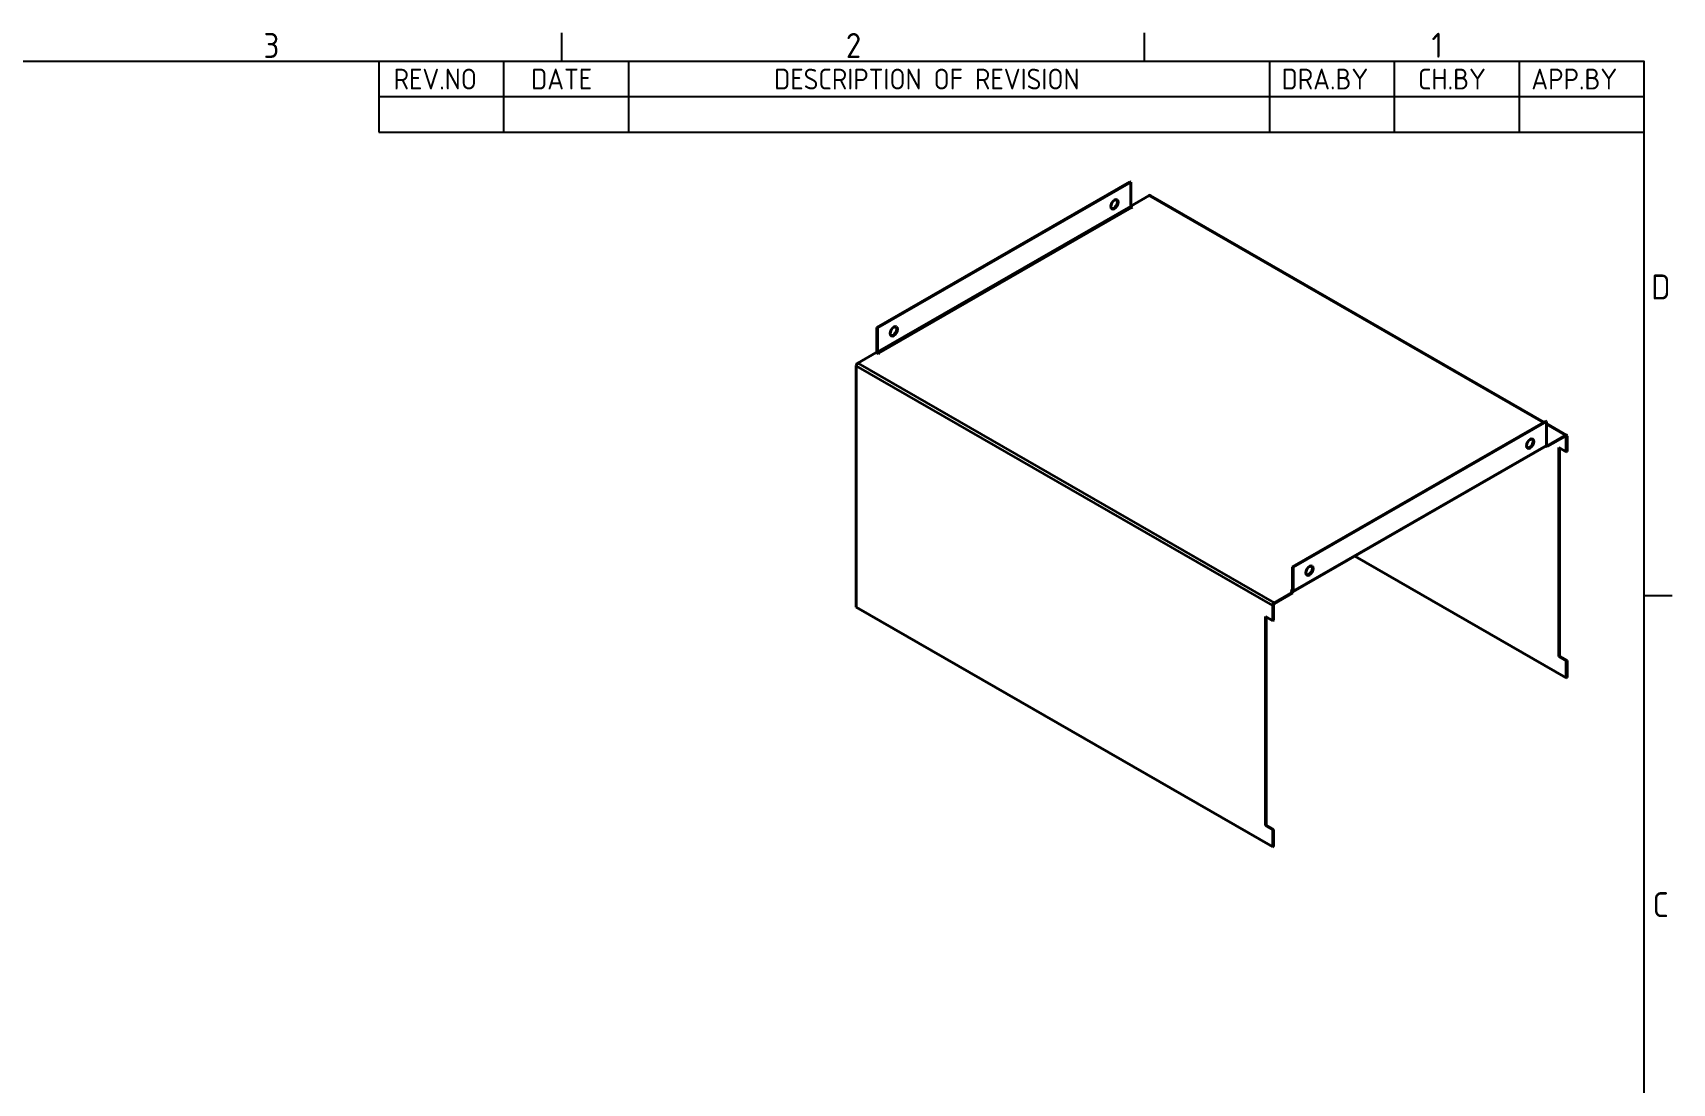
# Model space of a CAD drawing. Header units: millimetres. Extents: x 0 to 840, y 0 to 594.
# Drawn here: x 432.9 to 826.8, y 328.3 to 580.8 of the extents above; entities that cross this region are included whole.
import ezdxf

# ---------------------------------------------------------------- set-up
doc = ezdxf.new("R2010")
doc.units = ezdxf.units.MM
doc.header["$LTSCALE"] = 2
doc.layers.get('0').update_dxf_attribs({"color": 3, "lineweight": 25})
for name, color, linetype, lineweight in [('가시적인 것(ISO)', 3, 'Continuous', 40), ('가시적인 좁은 것(ISO)', 3, 'Continuous', 35), ('경계(ISO)', 7, 'Continuous', 25), ('기호(ISO)', 5, 'Continuous', 25)]:
    doc.layers.add(name, color=color, linetype=linetype, lineweight=lineweight)
doc.styles.add('ISO Proportiona M2B', font='isocp.shx')
doc.styles.add('문자 텍스트_M2B', font='isocp.shx')

# ---------------------------------------------------------------- blocks, each defined once
blk = doc.blocks.new('경계 Default Border')
at = {"layer": '경계(ISO)'}
for p, q in [((280, 287.0000076293945), (280, 290.4000091552734)), ((350, 287.0000076293945), (350, 290.4000091552734)), ((410, 222.7499961853027), (413.4000015258789, 222.7499961853027))]:
    blk.add_line(p, q, dxfattribs=at)
at = {"layer": '경계(ISO)', "flags": 128}
blk.add_lwpolyline([(10, 10), (10, 287.0000076293945), (410, 287.0000076293945), (410, 10), (10, 10)], dxfattribs=at)
at = {"layer": '경계(ISO)', "color": 2, "char_height": 3.00000011920929, "attachment_point": 7, "style": '문자 텍스트_M2B'}
for s, insert in [('3', (244.1685395229535, 287.3713945155963)), ('2', (314.127739416884, 287.3713945155963)), ('1', (384.4860661041481, 287.4)), ('D', (410.878270202895, 258.3463944559917)), ('C', (411.0445395201643, 184.0963944559917))]:
    blk.add_mtext(s, dxfattribs=dict(at, insert=insert))

msp = doc.modelspace()

# ---------------------------------------------------------------- linework, layer by layer
at = {"layer": '가시적인 것(ISO)'}
for p, q in [((635.7073626886599, 509.9336642655138), (696.518545870694, 544.9524956516806)), ((635.8841393839566, 509.8318653370657), (696.6953225659906, 544.8506967232325)), ((696.6953225659906, 544.8506967232325), (696.518545870694, 544.9524956516806)), ((696.6953225659906, 544.8506967232325), (696.695322565992, 539.1278668493356)), ((696.695322565992, 539.1270779250212), (701.1147399484073, 541.6720511362253)), ((795.9932300694129, 487.2033673529972), (701.3642560541995, 541.6965692918767)), ((696.695322565992, 539.1270779250212), (697.1372643042337, 538.872580603901)), ((696.960487608937, 538.7707816754529), (696.8720992612887, 538.8216811396769)), ((697.1372643042337, 538.872580603901), (696.960487608937, 538.7707816754529)), ((635.8841393839566, 509.8318653370657), (635.7073626886599, 509.9336642655138)), ((635.7073626886613, 504.2108343916169), (635.7073626886599, 509.9336642655138)), ((635.8841393839566, 509.8318653370657), (635.884139383958, 504.1090354631689)), ((630.7576152203724, 442.7014581876256), (630.7576152203563, 500.7473040514367)), ((631.1111686109494, 501.3596754707542), (635.5305859933649, 503.9046486819581)), ((635.9725277316065, 503.650151360838), (635.5305859933649, 503.9046486819581)), ((636.1493044269031, 503.7519502892861), (635.9725277316065, 503.650151360838)), ((636.0609160792548, 503.8028497535101), (636.1493044269031, 503.7519502892861)), ((735.5861955312744, 452.4172696923553), (796.3973787133085, 487.436101078522)), ((735.762972226571, 452.3154707639072), (796.5741554086051, 487.334302150074)), ((796.3973787133085, 487.436101078522), (796.5741554086051, 487.334302150074)), ((796.5741554086051, 487.334302150074), (796.5741554086067, 481.611472276177)), ((801.4198655921109, 484.07837579027), (796.5741554086053, 486.8688346990245)), ((796.4701181238057, 481.3817784150006), (735.6589349417716, 446.3629470288339)), ((796.7509321039034, 481.304497642204), (796.5263932655113, 481.4338009596178)), ((796.574154750145, 481.6106837310455), (796.7509321039034, 481.5088844234145)), ((801.1703494863186, 484.0538576346186), (796.7509321039034, 481.5088844234145)), ((801.1703494863186, 483.849470853408), (796.7509321039034, 481.304497642204)), ((796.7509321039034, 481.5088844234145), (796.7509321039034, 481.304497642204)), ((799.5793592286497, 481.0859102233372), (801.3471261816163, 480.0679209388565)), ((799.5793592286616, 430.8067620455278), (799.5793592286497, 481.0859102233372)), ((799.7561359239462, 480.9841112948891), (799.7561359239581, 430.908560973976)), ((801.3471261816163, 480.0679209388565), (801.3471261816153, 483.7468830006455)), ((801.5239028769128, 480.1697198673046), (801.523902876912, 483.8486819290937)), ((801.3471261816163, 480.0679209388565), (801.5239028769128, 480.1697198673046)), ((750.5630374551401, 454.9456488538493), (801.347126181629, 425.7010371368331)), ((735.5861955312744, 452.4172696923553), (735.586195531276, 446.6944398184583)), ((735.5861955312744, 452.4172696923553), (735.762972226571, 452.3154707639072)), ((735.7629722265726, 446.5926408900103), (735.762972226571, 452.3154707639072)), ((735.5861955312762, 446.2864551803515), (731.1667781488608, 443.7414819691475)), ((735.5861955312762, 446.0820683991409), (731.1667781488609, 443.5370951879369)), ((735.1442537930345, 446.5409525014717), (735.3210304883311, 446.6427514299198)), ((735.5861955312762, 446.2864551803515), (735.1442537930345, 446.5409525014717)), ((735.3210304883311, 446.6427514299198), (735.4094188359794, 446.5918519656958)), ((735.3210304883311, 446.6427514299198), (735.3210304883311, 446.4391535730236)), ((735.5861955312762, 446.0820683991409), (735.5861955312762, 446.2864551803515)), ((730.8132247582837, 385.0832646860189), (630.7576152203724, 442.7014581876256)), ((730.8132247582677, 443.12911054983), (730.8132247582687, 439.4501484880391)), ((730.9900014535652, 439.5519474164872), (730.9900014535642, 443.2309094782781)), ((729.0454578053161, 390.1889895947116), (729.0454578053021, 440.4681377725199)), ((729.0454578053021, 440.4681377725199), (730.8132247582687, 439.4501484880391)), ((729.2222345005987, 440.3663388440717), (729.2222345006127, 390.2907885231598)), ((730.8132247582687, 439.4501484880391), (730.9900014535652, 439.5519474164872)), ((799.5793592286616, 430.8067620455278), (799.7561359239581, 430.908560973976)), ((801.347126181628, 429.7887727610471), (799.5793592286616, 430.8067620455278)), ((799.7561359239581, 430.908560973976), (801.5239028769247, 429.8905716894953)), ((801.5239028769247, 429.8905716894953), (801.347126181628, 429.7887727610471)), ((801.347126181629, 425.7010371368331), (801.347126181628, 429.7887727610471)), ((801.5239028769257, 425.8028360652813), (801.5239028769247, 429.8905716894953)), ((801.347126181629, 425.7010371368331), (801.5239028769257, 425.8028360652813)), ((729.0454578053161, 390.1889895947116), (729.2222345006127, 390.2907885231598)), ((730.8132247582826, 389.1710003102309), (729.0454578053161, 390.1889895947116)), ((729.2222345006127, 390.2907885231598), (730.9900014535792, 389.2727992386791)), ((730.9900014535792, 389.2727992386791), (730.8132247582826, 389.1710003102309)), ((730.8132247582826, 389.1710003102309), (730.8132247582837, 385.0832646860189)), ((730.9900014535804, 385.185063614467), (730.9900014535792, 389.2727992386791)), ((730.9900014535804, 385.185063614467), (730.8132247582837, 385.0832646860189))]:
    msp.add_line(p, q, dxfattribs=at)
for centre, major_axis, ratio in [((692.806235269466, 539.5453185792139), (0.6237902644803137, 1.083229295181579), 0.5780931159156258), ((639.7732266804828, 509.0056400447662), (0.6237902644803137, 1.083229295181579), 0.5780931159156258), ((792.6850681120806, 482.0289240060554), (0.6237902644802668, 1.083229295181595), 0.5780931159156524), ((739.6520595230973, 451.4892454716076), (0.6237902644802668, 1.083229295181595), 0.5780931159156524)]:
    msp.add_ellipse(centre, major_axis=major_axis, ratio=ratio, dxfattribs=at)
for centre, major_axis, ratio, start_param, end_param in [((692.6294585741692, 539.6471175076621), (-0.6237902644802495, -1.083229295181606), 0.5780931159156287, 0.1416216153334551, 2.999971038256164), ((701.1147399484073, 541.2632775738041), (0.2495161057920908, 0.433291718072651), 0.5780931159156392, 0, 0.7834644549748164), ((696.8720992612887, 539.0260679208876), (0.1247580528961718, -0.2166458590362572), 0.5780931159156396, 3.928924525409478, 5.499720852204405), ((639.5964499851862, 509.1074389732142), (-0.6237902644802495, -1.083229295181606), 0.5780931159156287, 0.1416216153335439, 2.999971038256219), ((636.0609160792546, 504.0072365347208), (-0.2495161057922877, 0.4332917180725374), 0.5780931159156395, 0.7873318718203022, 2.130188279701215), ((631.1111686109496, 500.950901908333), (0.2495161057921072, 0.4332917180726196), 0.5780931159156389, 0.7834644549749896, 2.354260781770137), ((636.0609160792546, 504.0072365347208), (0.1247580528961718, -0.2166458590362572), 0.5780931159156396, 3.928924525409478, 5.499720852204806), ((792.508291416784, 482.1307229345035), (-0.6237902644802023, -1.083229295181645), 0.5780931159156494, 0.141621615333586, 2.999971038256358), ((796.2206020180133, 481.8150701330732), (0.2495161057923442, -0.4332917180725754), 0.5780931159156397, 0, 0.787331871819883), ((801.1703494863186, 483.6450840721973), (0.2495161057920992, 0.4332917180726654), 0.578093115915639, 5.495853435359311, 7.066649762154001), ((801.1703494863186, 483.6450840721973), (0.1247580528960562, 0.2166458590363443), 0.5780931159156392, 5.495853435359084, 7.066649762154805), ((739.4752828278007, 451.5910444000557), (-0.6237902644802023, -1.083229295181645), 0.5780931159156494, 0.141621615333586, 2.999971038256358), ((735.4094188359794, 446.7962387469064), (0.1247580528961588, -0.2166458590362646), 0.5780931159156396, 5.499720852204577, 7.070517178999443), ((735.4094188359794, 446.7962387469063), (0.2495161057923146, -0.433291718072524), 0.5780931159156394, 5.56185940601342, 7.070517178999643), ((731.1667781488609, 443.3327084067263), (-0.249516105792077, -0.433291718072687), 0.578093115915639, 3.925057108564437, 5.495853435359113), ((731.1667781488609, 443.3327084067263), (0.1247580528960825, 0.2166458590363599), 0.578093115915639, 0.783464454975392, 2.354260781769863)]:
    msp.add_ellipse(centre, major_axis=major_axis, ratio=ratio, start_param=start_param, end_param=end_param, dxfattribs=at)
at = {"layer": '가시적인 좁은 것(ISO)'}
for p, q in [((795.8471837839347, 487.1192648906191), (701.1147399484073, 541.6720511362253)), ((696.695322565992, 539.1278668493356), (635.884139383958, 504.1090354631689)), ((696.8720992612887, 538.8216811396769), (636.0609160792548, 503.8028497535101)), ((635.884139383958, 504.1090354631689), (635.7073626886613, 504.2108343916169)), ((730.8132247582677, 443.12911054983), (630.7576152203563, 500.7473040514367)), ((631.1111686109494, 501.3596754707542), (731.1667781488608, 443.7414819691475)), ((636.0609160792548, 503.8028497535101), (636.0609160792548, 503.7010508250621)), ((801.1703494863186, 484.0538576346186), (796.5741554086053, 486.7006297742684)), ((735.7629722265726, 446.5926408900103), (796.5741554086067, 481.611472276177)), ((801.3471261816153, 483.7468830006455), (801.1696644917158, 483.8490763912507)), ((801.1703494863186, 483.849470853408), (801.1703494863186, 484.0538576346186)), ((801.523902876912, 483.8486819290937), (801.3471261816153, 483.7468830006455)), ((735.4094188359794, 446.5918519656958), (735.5861942092608, 446.6936501328461)), ((735.4094188359794, 446.5918519656958), (735.4094188359794, 446.3882541087995)), ((735.586195531276, 446.6944398184583), (735.7629722265726, 446.5926408900103)), ((730.9900014535642, 443.2309094782781), (730.8132247582677, 443.12911054983)), ((731.1667781488608, 443.7414819691475), (731.1667781488609, 443.5370951879369))]:
    msp.add_line(p, q, dxfattribs=at)
at = {"layer": '기호(ISO)'}
for p, q in [((516, 574.0000152587891), (820, 574.0000152587891)), ((516, 574.0000152587891), (516, 565.440015258789)), ((546, 574.0000152587891), (546, 565.440015258789)), ((576, 574.0000152587891), (576, 565.440015258789)), ((730, 574.0000152587891), (730, 565.440015258789)), ((760, 574.0000152587891), (760, 565.440015258789)), ((790, 574.0000152587891), (790, 565.440015258789)), ((820, 574.0000152587891), (820, 565.440015258789)), ((516, 565.440015258789), (820, 565.440015258789)), ((516, 565.440015258789), (516, 556.8800152587891)), ((546, 565.440015258789), (546, 556.8800152587891)), ((576, 565.440015258789), (576, 556.8800152587891)), ((730, 565.440015258789), (730, 556.8800152587891)), ((760, 565.440015258789), (760, 556.8800152587891)), ((790, 565.440015258789), (790, 556.8800152587891)), ((820, 565.440015258789), (820, 556.8800152587891)), ((516, 556.8800152587891), (820, 556.8800152587891))]:
    msp.add_line(p, q, dxfattribs=at)

# ---------------------------------------------------------------- block references
at = {"xscale": 2, "yscale": 2, "zscale": 2}
msp.add_blockref('경계 Default Border', (0, 0), dxfattribs=at)

# ---------------------------------------------------------------- texts
at = {"layer": '기호(ISO)', "color": 2, "char_height": 5, "attachment_point": 7, "style": 'ISO Proportiona M2B'}
for s, insert in [('REV.NO', (519.5742327364616, 567.1663801006787)), ('DATE', (552.6284635456733, 567.1663801006787)), ('DESCRIPTION OF REVISION', (611.0140408667258, 567.1663801006787)), ('DRA.BY', (732.9514679106408, 567.1663801006787)), ('CH.BY', (765.7285830172234, 567.1663801006787)), ('APP.BY', (792.9554679208808, 567.1663801006787))]:
    msp.add_mtext(s, dxfattribs=dict(at, insert=insert))

doc.saveas('drawing.dxf')
